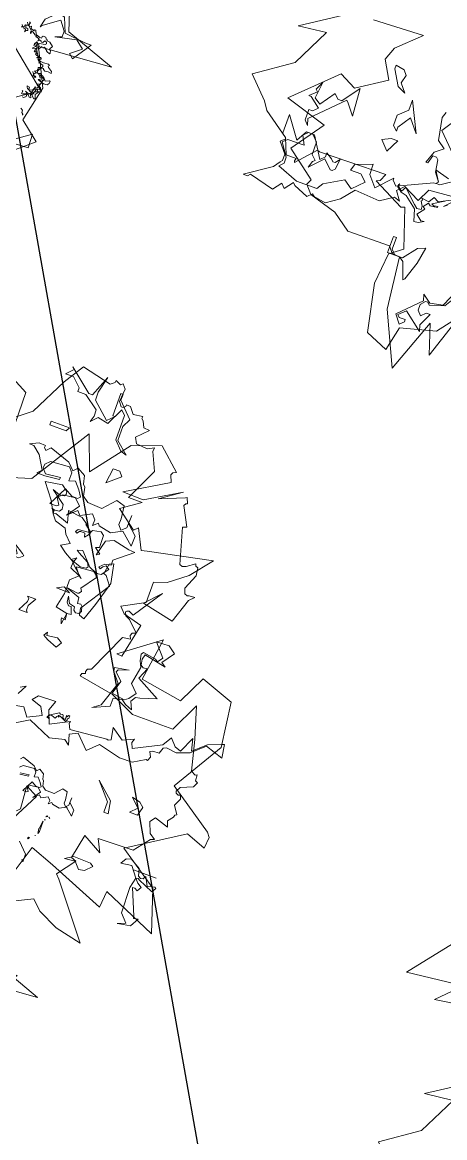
# Model space of a CAD drawing. Header units: metres. Extents: x -71 to 881, y -503 to 661.
# Drawn here: x 276.36 to 280.29, y 186.19 to 196.54 of the extents above; entities that cross this region are included whole.
import ezdxf

# ---------------------------------------------------------------- set-up
doc = ezdxf.new("R2010")
doc.units = ezdxf.units.M
doc.layers.add('ARBRE', color=100, linetype='Continuous', lineweight=13, true_color=0x00ff3f)

# ---------------------------------------------------------------- blocks, each defined once
blk = doc.blocks.new('WMF2', base_point=(0, 0.01))
at = {"color": 251, "lineweight": 0, "true_color": 0x636466}
for points in [[(81.23, -212.64), (86.45, -202.37), (92.4, -197.64)], [(202.88, -101.16), (188.84, -101.73), (195.03, -95.86), (196.4, -92.3), (193.55, -87.25), (201.48, -82.18), (206.17, -84.52), (217.5, -73.62), (205.76, -70.03), (212.07, -61.12), (204.08, -54.99), (204.77, -53.52), (202.84, -51.25), (195.1, -48.95), (190.12, -45.33), (178.29, -45.44), (176.89, -43.78), (174.7, -43.59), (173.01, -29.2), (166.39, -14.78), (160.89, -29.58), (158.19, -21.39), (152.68, -38.14)], [(49.27, -24.43), (44.16, -28.75), (49.49, -33.04), (47.38, -42.86), (52.22, -53.02), (31.88, -54.47), (45.91, -59.56), (49.4, -70.11)], [(49.36, -83.76), (46.84, -91.88), (40.14, -89.34), (24.4, -82.93), (24.01, -87.6), (8.81, -80.93), (12.69, -92.64), (23.58, -100.08), (8.83, -109.56), (3.27, -107.44), (3.01, -110.61), (3.9, -111.79), (16.57, -120.44), (8.22, -134.47), (9.81, -146.85), (18.98, -150.2), (22.71, -142.59), (34.39, -144.58), (32.65, -156.43), (43.16, -148.65), (41.63, -148.52), (39.67, -158.01), (44.92, -159.4), (46.44, -161.06), (40.43, -164.26), (40.42, -170.12), (36.91, -171.27), (31.95, -175.08), (27.13, -180.99), (44.83, -177.37), (46.41, -176.96), (49.12, -182.48), (50.2, -181.46), (55.69, -185.68), (50.55, -189.17), (54.41, -189.22), (50.23, -198.2), (52.48, -203.12), (52.39, -204.21), (54.12, -203.26), (57.28, -203.53), (58.15, -205.15), (55.25, -208.11), (56.89, -208.24), (57.74, -209.97), (58.25, -210.45), (58.2, -211), (60.88, -210.67), (62.28, -212.43), (63.37, -212.54), (63.42, -211.98), (64, -211.48), (64.56, -211.53), (65.45, -212.71), (65.14, -216.33), (66.13, -217.51), (66.73, -217.02), (68.24, -217.69), (68.28, -217.15), (69.45, -216.26), (77.76, -218.17), (81.23, -212.64), (81.23, -212.64)], [(227.2, -134.24), (237.13, -121.84), (221.43, -123.58), (227.53, -117.47), (210.08, -120.09)], [(206.64, -102.36), (221.47, -92.77), (213.62, -93.64), (218.84, -83.17), (228.67, -76.4), (223.08, -70.7), (221.59, -68.47), (214.46, -63.39), (212.7, -59.01), (209.83, -58.98), (210.04, -58.28), (209.88, -57.88), (205.22, -63.07), (204.55, -62.86), (196.2, -62.98), (185.71, -63.11), (186.56, -61.11), (187.58, -60.7), (178.92, -56.25), (177.9, -56.66), (174.32, -45.95), (177.81, -43.34), (178.67, -34.61), (175.87, -21.54), (169.72, -18.91), (168.26, -25.61), (158.55, -28.14), (151.66, -37.02)], [(59.11, -34.32), (48.77, -41.31), (47.36, -41.88), (58.37, -50.92)], [(46.99, -76.49), (41.75, -79.1), (39.13, -76.49), (33.51, -73.76), (26.05, -72.12), (37.25, -86.3), (38.33, -87.51), (34.61, -92.45), (35.99, -92.94), (34.69, -99.75), (29.28, -96.73), (30.97, -100.19), (21.09, -100.49), (17.67, -104.7), (16.66, -105.12), (18.28, -106.23), (19.48, -109.18), (18.41, -110.67), (14.49, -109.41), (15.1, -110.95), (13.93, -112.47), (13.73, -113.15), (13.23, -113.37), (14.72, -115.61), (13.76, -117.64), (14.16, -118.66), (14.68, -118.45), (15.39, -118.76), (15.6, -119.27), (14.94, -120.61), (11.56, -121.96), (10.97, -123.39), (11.67, -123.68), (11.74, -125.32), (12.27, -125.11), (13.58, -125.77), (15.6, -134.05), (18.21, -142.77), (22.11, -134.68), (33.61, -134.71), (40.51, -137.9), (50.45, -139.73), (50.16, -140.44), (49.24, -140.81), (49.44, -141.32), (49.15, -142.04), (48.13, -142.44), (43.19, -153.31), (41.06, -153.59), (41.43, -154.51), (41.13, -155.22), (40.11, -155.63), (43.05, -158.46), (44.35, -159.02), (44.76, -160.04), (44.45, -160.3), (43.92, -160.51), (42.49, -159.91), (37.1, -168.03), (40.97, -163.9), (32.15, -161.95), (29.82, -168.64), (28.52, -170), (30.14, -169.93), (30.65, -169.72), (31.37, -170.03), (31.94, -171.46), (30.17, -175.61), (30.45, -177.74), (31.15, -178.04), (31.35, -178.56), (33.6, -177.07), (34.61, -176.66), (35.32, -176.96), (38.04, -186.65), (37.02, -187.05), (39.7, -192.27), (39.35, -192.88), (38.94, -193.04), (39.56, -194.57), (39.97, -194.4), (46.81, -191.62), (41.05, -195.63), (50.47, -189.97), (56.38, -190.15), (44.99, -196.88), (45.76, -198.84), (45.47, -199.54), (44.55, -199.92), (50.64, -205.39), (58.51, -202.62), (66.66, -192.17), (70.16, -201.76), (80.62, -185.19), (89.7, -182.43), (90.01, -206.45), (97.85, -210.62)], [(57.77, -28.84), (58.63, -30.3), (56.93, -35.37), (57.37, -30.33), (54.22, -29.5), (53.25, -31.47), (53.04, -32.3), (51.55, -33.16), (53.17, -30.11), (53.78, -27.79), (53.47, -27.25), (51.12, -26.63), (45.81, -30.31), (45.66, -26.44), (59.37, -25.77), (58.42, -26.33), (57.77, -28.84), (57.77, -28.84)], [(169.87, -28.84), (169.25, -28.23), (167.56, -28.23), (167.56, -27.6), (168.66, -26.5), (170.48, -28.84), (164.64, -34.67), (165.12, -36.39), (162.8, -34.67), (159.28, -35.28), (156.97, -40.52)], [(156.97, -38.21), (158.8, -35.28), (162.8, -34.07), (163.41, -34.67), (164.03, -34.67), (165.12, -33.45), (165.12, -31.75), (164.03, -30.53), (162.8, -31.75), (161.71, -31.75), (163.41, -28.23), (162.8, -26.5), (168.04, -30.53), (169.87, -28.84), (169.87, -28.84)], [(56.8, -58.47), (56.47, -58.28), (56.73, -57.56), (56.31, -57.33), (55.87, -57.53), (55.75, -56.92), (54.93, -56.6), (54.8, -56.85), (54.47, -56.9), (54, -55.88), (52.71, -55.43), (52.29, -55.4), (52.19, -55.8), (52.04, -56.06), (51.25, -56.07), (50.96, -55.61), (50.83, -55.62), (50.67, -55.53), (50.58, -55.28), (49.76, -55.18), (48.77, -54.33), (49.22, -53.47), (49.17, -53.21), (48.84, -53.17), (48.7, -52.42), (48.83, -52.17), (49.57, -52.45), (49.82, -52.58), (49.78, -52.67), (50.67, -53.46), (51.2, -53.08), (51.37, -53.18), (51.41, -53.31), (52.03, -52.33), (52.28, -52.54), (52.29, -52.9), (52.25, -52.99), (52.13, -53.02), (52.29, -53.33), (52.38, -53.6), (52.8, -53.6), (52.54, -52.26), (51.6, -50.66), (51.34, -50.52), (51.27, -50.28), (50.74, -50.44), (50.57, -50.33), (50.48, -50.06), (50.84, -49.82), (50.98, -49.78), (50.89, -49.52), (49.55, -49.37), (48.16, -49.5), (47.78, -49.18), (48, -48.98), (47.85, -48.67), (46.68, -47.94), (46.65, -47.37), (47.56, -47.53), (48.39, -47.43), (48.9, -47.71), (48.98, -47.97), (49.76, -47.72), (50.3, -46.68), (50.19, -46.3), (49.75, -46.27), (49.22, -46.45), (49.02, -45.79), (48.86, -45.72), (48.68, -46.06), (48.07, -45.73), (47.44, -44.86), (46.32, -45.35), (46.14, -45.25), (46.23, -44.64), (46.6, -44.17), (47.56, -44.03), (48.1, -44.22), (48.58, -43.15), (48.01, -42.73), (47.85, -42.43), (48.07, -42.2), (48.76, -42.13), (48.17, -41.4), (48.71, -40.58), (48.32, -39.48), (48.7, -39.37), (49.37, -39.95), (49.47, -40.2), (49.63, -40.29), (49.94, -40.13), (49.49, -39.35), (50.01, -39.4), (50.51, -39.88), (50.54, -40.02), (50.86, -39.85), (50.83, -39.28), (51.31, -38.78), (51.84, -38.83)], [(51.12, -35.83), (50.51, -35.51), (50.45, -34.8), (50.07, -34.49), (50.03, -34.34), (50.2, -34.23)], [(52.41, -40.45), (52.16, -40.32), (52.31, -39.62), (51.9, -39.53), (51.76, -39.57), (51.81, -39.69), (51.02, -39.94), (51.02, -40.16), (51.11, -40.42), (51.46, -40.59), (50.47, -40.19), (49.85, -40.29), (49.72, -40.33), (49.57, -40.61), (49.49, -40.55), (49.46, -40.43), (49.28, -40.54), (49.15, -40.81), (49.22, -41.05), (48.9, -41.88), (48.95, -42.01), (49.46, -41.85), (49.82, -40.94), (49.95, -40.7), (51.24, -41.37), (51.43, -41.67), (51.53, -42.07), (50.86, -41.92), (50.77, -41.24), (50.48, -41.18), (49.74, -41.56), (49.46, -42.27), (49.5, -42.42), (49.41, -42.59), (49.24, -42.27), (48.89, -42.32), (48.63, -42.83), (49.09, -43.19), (49.12, -43.32), (49.21, -43.37), (48.38, -43.7), (48.25, -43.95), (48.36, -44.36), (48.89, -44.41), (49.31, -44.64), (48.96, -44.87), (48.46, -44.41), (48.27, -44.32), (47.88, -45.08), (47.97, -45.33), (48.55, -45.65), (48.68, -45.4), (48.96, -45.31), (49.3, -45.49), (49.06, -45.7), (50.1, -46.26), (50.9, -45.79), (50.93, -45.72), (50.82, -45.31), (50.42, -45.22), (50.17, -45.09), (50.28, -44.9), (51.03, -45.31), (51.03, -45.54), (51.44, -46.19), (51.18, -45.85), (51.02, -45.76), (50.63, -46.1), (50.58, -46.17), (50.67, -46.44), (50.83, -46.52), (51.09, -46.45), (50.35, -46.83), (50.42, -47.09), (50.26, -47.21), (50.42, -47.72), (49.49, -48.01), (49.31, -48.35), (49.49, -48.67), (50.03, -48.84), (50.3, -48.99), (50.77, -48.92), (50.44, -48.95), (51.22, -49.71), (51.11, -49.74), (51.31, -50.19), (51.71, -50.04), (51.65, -50.13), (51.4, -50.23), (51.47, -50.48), (52.03, -50.67), (52.29, -50.82), (52.12, -51.17), (52.29, -51.69), (52.54, -51.59), (52.57, -51.17), (52.63, -51.43), (52.9, -51.36), (52.76, -51.82), (52.87, -52.23), (53.49, -52.1), (53.75, -52.03), (53.04, -52.74), (52.85, -53.52), (52.92, -53.78), (53.01, -53.82), (53.28, -53.74), (53.5, -52.87), (53.5, -53.31), (53.09, -54.09), (52.87, -53.87), (52.85, -53.74), (50.74, -54.16), (50.47, -54.45), (50.6, -54.86), (51.14, -55.04), (51.55, -54.48), (51.91, -54.45), (52.09, -54.54), (52.03, -54.61), (52.09, -54.76), (52.39, -54.6), (52.42, -54.73), (52.51, -54.77), (52.77, -54.69), (52.92, -54.44), (52.77, -54.92), (53.44, -55.27), (53.59, -55.23), (53.84, -55.36), (53.75, -55.52), (53.79, -55.66), (54.35, -55.63), (54.31, -55.72), (54.95, -56.16), (55.21, -56.29), (55.34, -56.28), (55.36, -55.82), (55.49, -55.58), (55.61, -55.96), (55.42, -56.31), (56.6, -57.37), (57.04, -57.37), (57.3, -57.31), (57.27, -56.95), (57.18, -56.7), (56.58, -56.58), (56.42, -56.07), (56.77, -56.03), (57.04, -55.74), (57.17, -55.49), (57.04, -55.96), (57.15, -56.34), (57.42, -56.28), (57.5, -56.1), (57.66, -56.41), (57.75, -56.66), (58.41, -56.45)], [(58.39, -57.11), (58.15, -56.74), (57.97, -56.66), (57.71, -56.74), (57.66, -57.05), (57.53, -57.31), (56.88, -57.52), (57.28, -58.16)], [(174.7, -43.59), (178.13, -43.59), (178.13, -48.16), (177.26, -48.16), (177.26, -44.83), (176.02, -43.59), (173.91, -43.59), (170.9, -47.37), (168.8, -48.16), (169.68, -43.59), (171.36, -38.49), (171.81, -38.05), (173.47, -42.7), (174.7, -43.59), (174.7, -43.59)], [(220.57, -50.22), (221.79, -50.2), (214.78, -54.92), (213.59, -56.76), (213.1, -57.26), (213.13, -59.1), (215.47, -61.97), (214.27, -63.08), (215.5, -64.29), (215.56, -69.52), (211.34, -63.72), (209.67, -66.67), (207.37, -66.7), (203.77, -60.91), (202.56, -62.13), (202.58, -63.23), (200.85, -62.15), (200.24, -61.55), (199.64, -61.56), (198.56, -62.79), (199.01, -59.87), (199.61, -59.26), (200.21, -59.24), (202.55, -61.52), (206.05, -57.94), (205.47, -59.78), (204.85, -60.28), (206.1, -61.48), (206.14, -65.01), (207.85, -66.7), (209.07, -66.69), (210.27, -65.56), (209.03, -63.15), (213.66, -63.1), (214.86, -61.99), (212.51, -58.47), (212.49, -56.77), (213.57, -55.55), (207.7, -53.3), (201.85, -53.37), (200.78, -55.09), (195.57, -58.07), (193.11, -56.39), (190.24, -59.36), (192.08, -61.04), (195, -61.01), (194.41, -62.83), (189.81, -64.59), (189.77, -61.68), (187.3, -58.79), (183.33, -62.96), (183.33, -62.37), (182.1, -61.15), (172.77, -65.4), (172.29, -65.4), (171.68, -66.02), (173.43, -68.94), (169.39, -67.77)], [(166.9, -63.65), (173.36, -63.08), (175.14, -59.53), (179.8, -61.8), (181.48, -60.07), (179.75, -57.65), (181.46, -58.23), (184.95, -55.88), (192.02, -56.41), (194.9, -52.85), (198.42, -50.48), (201.82, -51.06), (202.43, -51.55), (203.66, -50.42), (207.69, -52.09), (208.3, -52.68), (210.1, -50.35), (211.21, -51.44), (213, -49.09), (219.97, -50.84), (220.57, -50.22), (220.57, -50.22)], [(40.86, -56.38), (43.16, -58.19), (49.01, -56.98), (47.19, -57.59), (47.19, -59.3), (49.01, -61.74), (53.04, -58.82), (53.65, -58.19), (53.04, -60.53), (50.1, -63.43), (48.41, -62.83), (46.7, -58.82), (40.86, -58.19), (39.03, -58.19), (42.55, -52.98), (43.78, -54.06), (40.86, -56.38), (40.86, -56.38)], [(167.3, -61.05), (168.14, -60.32), (166.54, -62.02)], [(168.32, -61.8), (171.36, -59.94), (170.42, -59.42), (170.47, -59.72), (169.59, -59.84), (169.56, -59.52), (171.59, -59.29), (172.31, -59.83), (173.34, -58.5), (172.64, -57.96), (174.22, -55.94), (172.57, -54.64), (171.71, -54.74), (173.12, -54.01), (174.29, -53.87), (175.3, -57.08), (178.61, -59.71), (180.18, -60.09), (181.49, -61.11), (181.56, -61.74), (181.3, -62.07), (181.53, -61.43), (180.22, -60.39), (179.42, -61.68), (175.68, -58.22), (174.72, -57.4), (173.53, -57.53), (173.65, -58.47), (174.34, -59.58), (174.13, -59.93), (174.18, -60.23), (174.45, -60.45), (172.34, -60.13), (171.33, -61.75), (169.98, -60.98), (163.78, -64.16)], [(171.68, -66.02), (173.31, -68.24), (173.88, -71.59), (174.47, -72.18), (175.5, -72.18), (176.09, -69.97), (176.66, -69.97), (175.5, -73.22), (173.31, -74.97), (175.5, -76.59), (176.66, -82.74), (176.09, -84.36)], [(173.31, -82.74), (175.5, -79.36), (168.32, -72.18)], [(166.11, -68.82), (171.09, -65.45), (172.15, -65.45), (171.68, -66.02), (171.68, -66.02)], [(211.1, -72.56), (210.01, -72.56), (208.8, -73.77), (211.73, -76.09), (212.35, -76.09), (210.51, -77.8), (211.1, -78.4), (210.01, -80.71), (210.51, -76.09), (208.8, -74.88), (205.88, -79.01), (204.66, -77.8), (203.56, -77.8), (200.04, -82.55), (199.42, -74.88), (201.73, -77.8), (202.34, -78.4), (210.51, -70.25), (210.01, -68.43), (211.1, -69.64), (211.1, -72.56), (211.1, -72.56)], [(187.57, -69.19), (189.89, -71.62), (187.57, -72.72), (185.74, -72.72), (187.57, -69.19), (187.57, -69.19)], [(184.65, -79.77), (186.95, -76.25), (186.95, -75.04), (188.18, -76.25), (188.18, -79.17), (185.74, -81.48), (185.74, -84.42), (181.72, -76.25), (184.65, -79.77), (184.65, -79.77)], [(18.5, -90.74), (17.84, -93.61), (20.02, -96.45), (22.98, -96.02), (22.05, -97.63), (20.72, -98), (17.93, -96.37), (17.41, -94.37), (16.65, -93.94), (15.97, -94.11), (15.49, -94.96), (14.21, -92.52), (12.21, -93.06), (11.86, -92.86), (12.6, -91.6), (16.89, -93.51), (17.23, -93.72), (17.84, -93.61), (16.91, -92.52), (15.64, -91.79), (16.37, -90.52), (17.22, -91.02), (17.83, -90.91), (14.87, -83.79), (14.78, -83.17), (13.49, -83.45), (14.87, -81.07), (17.86, -80.56), (18.47, -80.47), (16.28, -81.33), (18.28, -83.52), (18.5, -90.74), (18.5, -90.74)], [(50.63, -92.34), (47.94, -89.66), (47.94, -87.42), (48.41, -87.89)], [(193.06, -90.68), (193.06, -91.77), (190.63, -91.29), (189.54, -90.08), (190.15, -87.76), (188.32, -85.45), (190.63, -86.53), (193.06, -90.68), (193.06, -90.68)], [(30.71, -93.26), (29.79, -92.67), (31.51, -90.88), (33.12, -90.61), (34.74, -92.37), (37.69, -92.07), (35.5, -93.43), (30.71, -93.26), (30.71, -93.26)], [(12.72, -95.5), (19.16, -95.5), (12.72, -95.5), (12.72, -95.5)], [(46.51, -96.62), (46.65, -96.16), (46.74, -95.97), (46.95, -97.29), (46.8, -97.34), (46.58, -99.41), (46.49, -99.57), (46.51, -96.62), (46.51, -96.62)], [(47.28, -95.16), (47.15, -95.21), (47.28, -95.16), (47.28, -95.16)], [(48.48, -94.16), (48.71, -93.73), (48.96, -93.86), (48.64, -94.24), (48.48, -94.16), (48.48, -94.16)], [(58.61, -95.97), (60.32, -95.97), (63.86, -99.98), (59.71, -97.06), (57.39, -99.38), (58.61, -101.21), (59.21, -101.81), (59.21, -103.52), (57.39, -100.59), (55.69, -98.89), (55.08, -98.89), (53.39, -100.59), (53.87, -107.05), (50.45, -105.22), (56.79, -93.05), (56.79, -94.14), (58.61, -95.97), (58.61, -95.97)], [(45.08, -100.81), (45.46, -101.12), (45.03, -100.9), (45.08, -100.81), (45.08, -100.81)], [(45.94, -101.27), (45.76, -101.16), (46.23, -100.87), (46.06, -101.21), (45.94, -101.27), (45.94, -101.27)], [(46.06, -100), (46.17, -99.95), (46.26, -100.23), (46.22, -100.08), (46.06, -100), (46.06, -100)], [(41.84, -105.25), (43.62, -104.29), (45.73, -104.74), (46.01, -105.12), (46.77, -104.41), (46.73, -105.44), (47.43, -106.2), (49.22, -105.25), (49.85, -105.94), (51.28, -104.6), (49.82, -106.67), (50.87, -107.74), (52.95, -107.44), (53.69, -106.82), (53.01, -105.71), (53.39, -105.43), (54.48, -105.47), (52.9, -108.54), (51.53, -107.75), (50.51, -107.72), (50.13, -108.07), (50.82, -109.11), (51.79, -110.25), (52.85, -109.93), (52.79, -111.31), (53.49, -112.07), (56.63, -111.82), (57.39, -111.12)], [(56.72, -109.72), (54.29, -109.98), (54.31, -109.62), (56.73, -109.36)], [(57.96, -113.28), (57.27, -113.98), (53.82, -112.76), (52.77, -111.68), (52.09, -112.38), (50.71, -111.59), (50.41, -110.19), (50.06, -109.81), (49.75, -108.42), (48.76, -107.65), (46.27, -107.55), (44.45, -109.59), (43.06, -109.17), (42.78, -107.03), (42.83, -106.03), (42.2, -105.27), (41.44, -105.97), (41.35, -108.07), (41.41, -106.7), (39.72, -105.17), (39.79, -103.4), (41.84, -105.25), (41.84, -105.25)], [(31.94, -110.31), (36.07, -115.05), (31.32, -110.9), (30.71, -107.38), (31.94, -107.38), (31.94, -110.31), (31.94, -110.31)], [(41.84, -105.25), (41.63, -105.03), (41.84, -105.25), (41.84, -105.25)], [(23.77, -111.52), (26.08, -113.84), (23.77, -113.24), (22.56, -112.13), (23.16, -109.69), (25.47, -109.69), (23.77, -111.52), (23.77, -111.52)], [(64.53, -131.41), (63.1, -132.21), (64.5, -129.59)], [(67.74, -125.68), (61.86, -126.76), (60.09, -124.38), (56.38, -126.21), (57.56, -128.41), (60.34, -129.35), (59.17, -130.88), (54.25, -131.01), (55.18, -128.25), (53.81, -124.69), (48.67, -127.32), (48.87, -126.75), (48.11, -125.21), (37.91, -126.12), (37.44, -125.97), (36.67, -126.35), (37.35, -129.67), (33.92, -127.23), (30.88, -128.65), (31.23, -127.59), (30.59, -126.09), (23.17, -129.77), (21.67, -132.34), (19.86, -130.44), (18.12, -129.86), (16.15, -134.19), (15.36, -130.85), (11.87, -133.9), (8.32, -135.28), (7.59, -135.54), (7.07, -131.77), (12.02, -133.45), (15.55, -130.27), (19.06, -129.03), (22.02, -129.38), (22.79, -129), (23.33, -127.38), (25.15, -127.33), (25.92, -126.95), (25.23, -125.56), (25.63, -124.43), (26.08, -124.57), (29.34, -122.59), (32.94, -122.53), (39.22, -124.13), (42.07, -121.37), (45.72, -125.04), (47.88, -123.97), (47.05, -121.13), (48.46, -122.25), (52.55, -121.18), (59.04, -124.03), (62.95, -121.62)], [(54.16, -127.33), (52.25, -128.51), (51.85, -128.21), (51.22, -128.34), (51.11, -128.15), (50.9, -127.48), (50.6, -127.43), (50.52, -127.17), (50.44, -127.11), (50.17, -127.21), (50.23, -128.35), (50.16, -128.51), (50.16, -128.08), (50.07, -128.03), (49.62, -128.66), (49.33, -128.62), (49.38, -127.89), (49.74, -127.62), (49.57, -127.32), (49.82, -127.23), (49.84, -126.81), (51.76, -127.71), (51.74, -127.58), (52.22, -127.74), (52.33, -127.68), (51.98, -127.29), (52.17, -127.38), (52.57, -127.26), (52.83, -126.75), (53.96, -127.11), (54.74, -127.1), (54.8, -126.57), (54.93, -126.53), (54.96, -126.46), (54.93, -126.32), (54.74, -126.22), (54.51, -126.31), (54.41, -126.05), (55.06, -126.28), (54.16, -127.33), (54.16, -127.33)], [(28.56, -153.92), (30.94, -150.53), (29.67, -149.64), (35.82, -150.93), (36.23, -149.61), (35.92, -147.95), (35.22, -147.45), (34.02, -147.66), (35.31, -144.47), (28.78, -140.9), (33.22, -139.51), (34.42, -139.31), (35.29, -137.92), (34.3, -135.76), (36.32, -136.63), (37.59, -137.52), (39.98, -137.11), (40.07, -134.73), (44.54, -132.73), (42.46, -134.33), (40.08, -141.29), (42.26, -143.89), (42.45, -144.97), (38.49, -145.64), (41.28, -144.68), (41.66, -143.99), (39.59, -141.99), (40.67, -138.22), (37.1, -137.61), (35.99, -138.41), (34.61, -140.39), (36.71, -142.49), (35.82, -147.35), (36.59, -148.94), (36.91, -150.74), (36.53, -151.43), (32.84, -150.83), (32.14, -150.33), (31.15, -151.75), (34.23, -155.28), (30.66, -155.41), (28.56, -153.92), (28.56, -153.92)], [(59.05, -144.81), (61.87, -145.83), (63.32, -146.72), (62.67, -147.76), (62.48, -146.91), (59.55, -147.25), (58.09, -146.36), (59.05, -144.81), (59.05, -144.81)], [(59.93, -151.15), (60.32, -152.23), (60.38, -152.67), (59.29, -152.55), (59.49, -154.26), (58.26, -154.43), (58.99, -156.48), (59.78, -156.36), (60.39, -157.12), (60.6, -158.84), (59.69, -157), (58.12, -156.61), (58.04, -155.76), (57.3, -155.21), (56.47, -155.37), (55.94, -156.07), (56.34, -157.53), (56.79, -157.86), (57.66, -157.75), (57.9, -159.41), (61.78, -160.83), (58.66, -160.38), (58.28, -160.48), (57.75, -161.18), (58.26, -161.95), (55.2, -166.06), (55.75, -166.8), (56.5, -167.36), (60.96, -166.95), (61.31, -166.89), (59.77, -164.96), (59.07, -164.44), (62, -167.02), (62.51, -167.79), (63.26, -168.35), (60.34, -167.25), (58.66, -167.5), (58.28, -168), (58.89, -169.15), (61.9, -170.7), (62.6, -171.21), (61.18, -171.65), (57.84, -168.06), (55.81, -167.24), (55.17, -167.15), (54.29, -167.27), (52.87, -169.18), (53.82, -169.88), (54.6, -169.37), (55.15, -168.63), (55.66, -169.01), (54.32, -170.26), (52.66, -170.5), (52.66, -171.97), (47.81, -175.9), (49.56, -176.04), (54.15, -177.07), (56.26, -176.06), (57.34, -171.75), (56.54, -172.31), (58.19, -173.55), (57.21, -173.91), (57.26, -177.31), (58.26, -178.06), (60.53, -177.56), (61.17, -176.18), (61.91, -175.17), (62.25, -176.19), (63.37, -176.26), (63.72, -176.21), (64.28, -175.46), (64.78, -175.83), (64.22, -176.58), (61.08, -176.8), (60.89, -177.07), (62.8, -178.48), (62.37, -178.54), (64.31, -180), (68.46, -180.44), (67.52, -177.18), (71.39, -178.5), (71.97, -178.23), (72.13, -179.07), (72.84, -179.59), (71.95, -179.32), (70.65, -179.51), (70.12, -180.21), (70.34, -181.46), (74.19, -184.37), (72.12, -183.59), (70.89, -183.77), (70.51, -184.27), (70.59, -185.1), (72.3, -186.38), (76.95, -185.71), (73.74, -181.48), (71.97, -178.23), (70.82, -176.69), (67.68, -175.65), (66.98, -174.25), (64.97, -172.31), (67.26, -170.98), (65.32, -169.52), (63.26, -168.35), (62.04, -169.25), (62.51, -167.79), (62.6, -166.17), (59.77, -164.96), (61.9, -163.05), (61.78, -160.83), (61.83, -159.09), (62.73, -154.97), (59.49, -154.26), (59.93, -151.15), (59.93, -151.15)], [(70.48, -153.72), (70.48, -154.59), (70.98, -155.09), (68.65, -155.09), (70, -152.75), (70, -151.4), (69.61, -150.88), (71.95, -150.88), (70.48, -153.72), (70.48, -153.72)], [(56.45, -156.83), (51.18, -165.09), (52.99, -167.49), (53.79, -167.78), (53.24, -170.6), (52.14, -171.11), (51.01, -165.85), (52.98, -159.15), (54.67, -154.45), (56.12, -154.97), (56.45, -156.83), (56.45, -156.83)], [(62.6, -160.74), (60.66, -159.76), (64.44, -159.76), (62.6, -160.74), (62.6, -160.74)], [(78.47, -163.95), (77.51, -164.92), (78.97, -167.27), (76.15, -165.41), (75.64, -164.92), (76.63, -163.95), (79.84, -163.95), (78.47, -163.95), (78.47, -163.95)], [(52.76, -180.21), (55.75, -178.63), (59.24, -179.37), (59.71, -180), (60.98, -178.83), (60.92, -180.53), (62.07, -181.8), (65.07, -180.21), (66.12, -181.35), (68.53, -179.14), (66.06, -182.57), (67.81, -184.35), (71.26, -183.89), (72.51, -182.83), (71.38, -180.95), (72, -180.48), (73.83, -180.56), (71.19, -185.7), (68.92, -184.4), (67.21, -184.32), (66.57, -184.91), (67.73, -186.66), (69.36, -188.54), (71.08, -188), (71, -190.33), (72.16, -191.6), (77.42, -191.2), (78.69, -190.03), (78.74, -188.92), (77.57, -187.67), (73.52, -188.11), (73.54, -187.51), (77.6, -187.05), (79.9, -187.14), (78.75, -188.32), (80.93, -191.95), (83.16, -193.74), (84.39, -193.79), (82.02, -194.91), (80.2, -194.84), (80.22, -194.22), (79.64, -193.6), (78.5, -194.76), (72.73, -192.72), (70.97, -190.94), (69.83, -192.11), (67.56, -190.81), (67.04, -188.46), (66.45, -187.83), (65.94, -185.49), (64.29, -184.21), (60.16, -184.05), (57.09, -187.45), (54.82, -186.75), (54.35, -183.2), (54.41, -181.49), (53.37, -180.24), (52.1, -181.39), (51.95, -184.94), (52.04, -182.63), (49.22, -180.06), (49.34, -177.15), (52.76, -180.21), (52.76, -180.21)], [(59.05, -195.06), (57.96, -193.84), (61.5, -190.92), (60.89, -195.06), (59.05, -195.06), (59.05, -195.06)], [(62.92, -202.64), (62.92, -209.57), (64.13, -210.8), (66.44, -206.05), (69.38, -206.67), (71.07, -204.94), (70.59, -206.67), (70.59, -208.49), (74.6, -211.4), (76.92, -211.4), (76.92, -212.49), (79.35, -214.81), (81.66, -214.81), (79.84, -216.64), (80.44, -217.25), (73.99, -211.89), (72.89, -211.89), (70.59, -217.73), (71.68, -213.12), (71.68, -210.8), (67.05, -206.67), (65.23, -208.49), (65.83, -208.49), (65.83, -214.81), (65.23, -214.81), (65.23, -213.12), (61.21, -208.97), (62.31, -206.67), (62.31, -202.64), (58.89, -199.71), (60.6, -200.21), (62.92, -202.64), (62.92, -202.64)], [(80.95, -201.5), (75.73, -201.5), (76.34, -200.42), (80.95, -200.42), (80.95, -201.5), (80.95, -201.5)]]:
    blk.add_lwpolyline(points, dxfattribs=at)

msp = doc.modelspace()

# ---------------------------------------------------------------- linework, layer by layer
at = {"color": 240, "true_color": 0xed1f24}
msp.add_lwpolyline([(19.792, 352.623), (71.019, 284.592), (166.383, 275.899), (221.504, 251.722), (272.445, 217.382), (279.494, 177.648), (249.184, 144.143), (220.524, 93.095), (211.24, 72.959), (204.391, 63.079)], dxfattribs=at)

# ---------------------------------------------------------------- block references
at = {"layer": 'ARBRE', "color": 251, "lineweight": 5, "true_color": 0x636466, "xscale": 0.03451886634015593, "yscale": 0.03451886634015593, "zscale": 0.03451886634015593, "rotation": 160.1685466476646}
for p in [(277.591, 193.979), (285.029, 190.9), (276.902, 185.345), (286.203, 180.988)]:
    msp.add_blockref('WMF2', p, dxfattribs=at)

doc.saveas('drawing.dxf')
